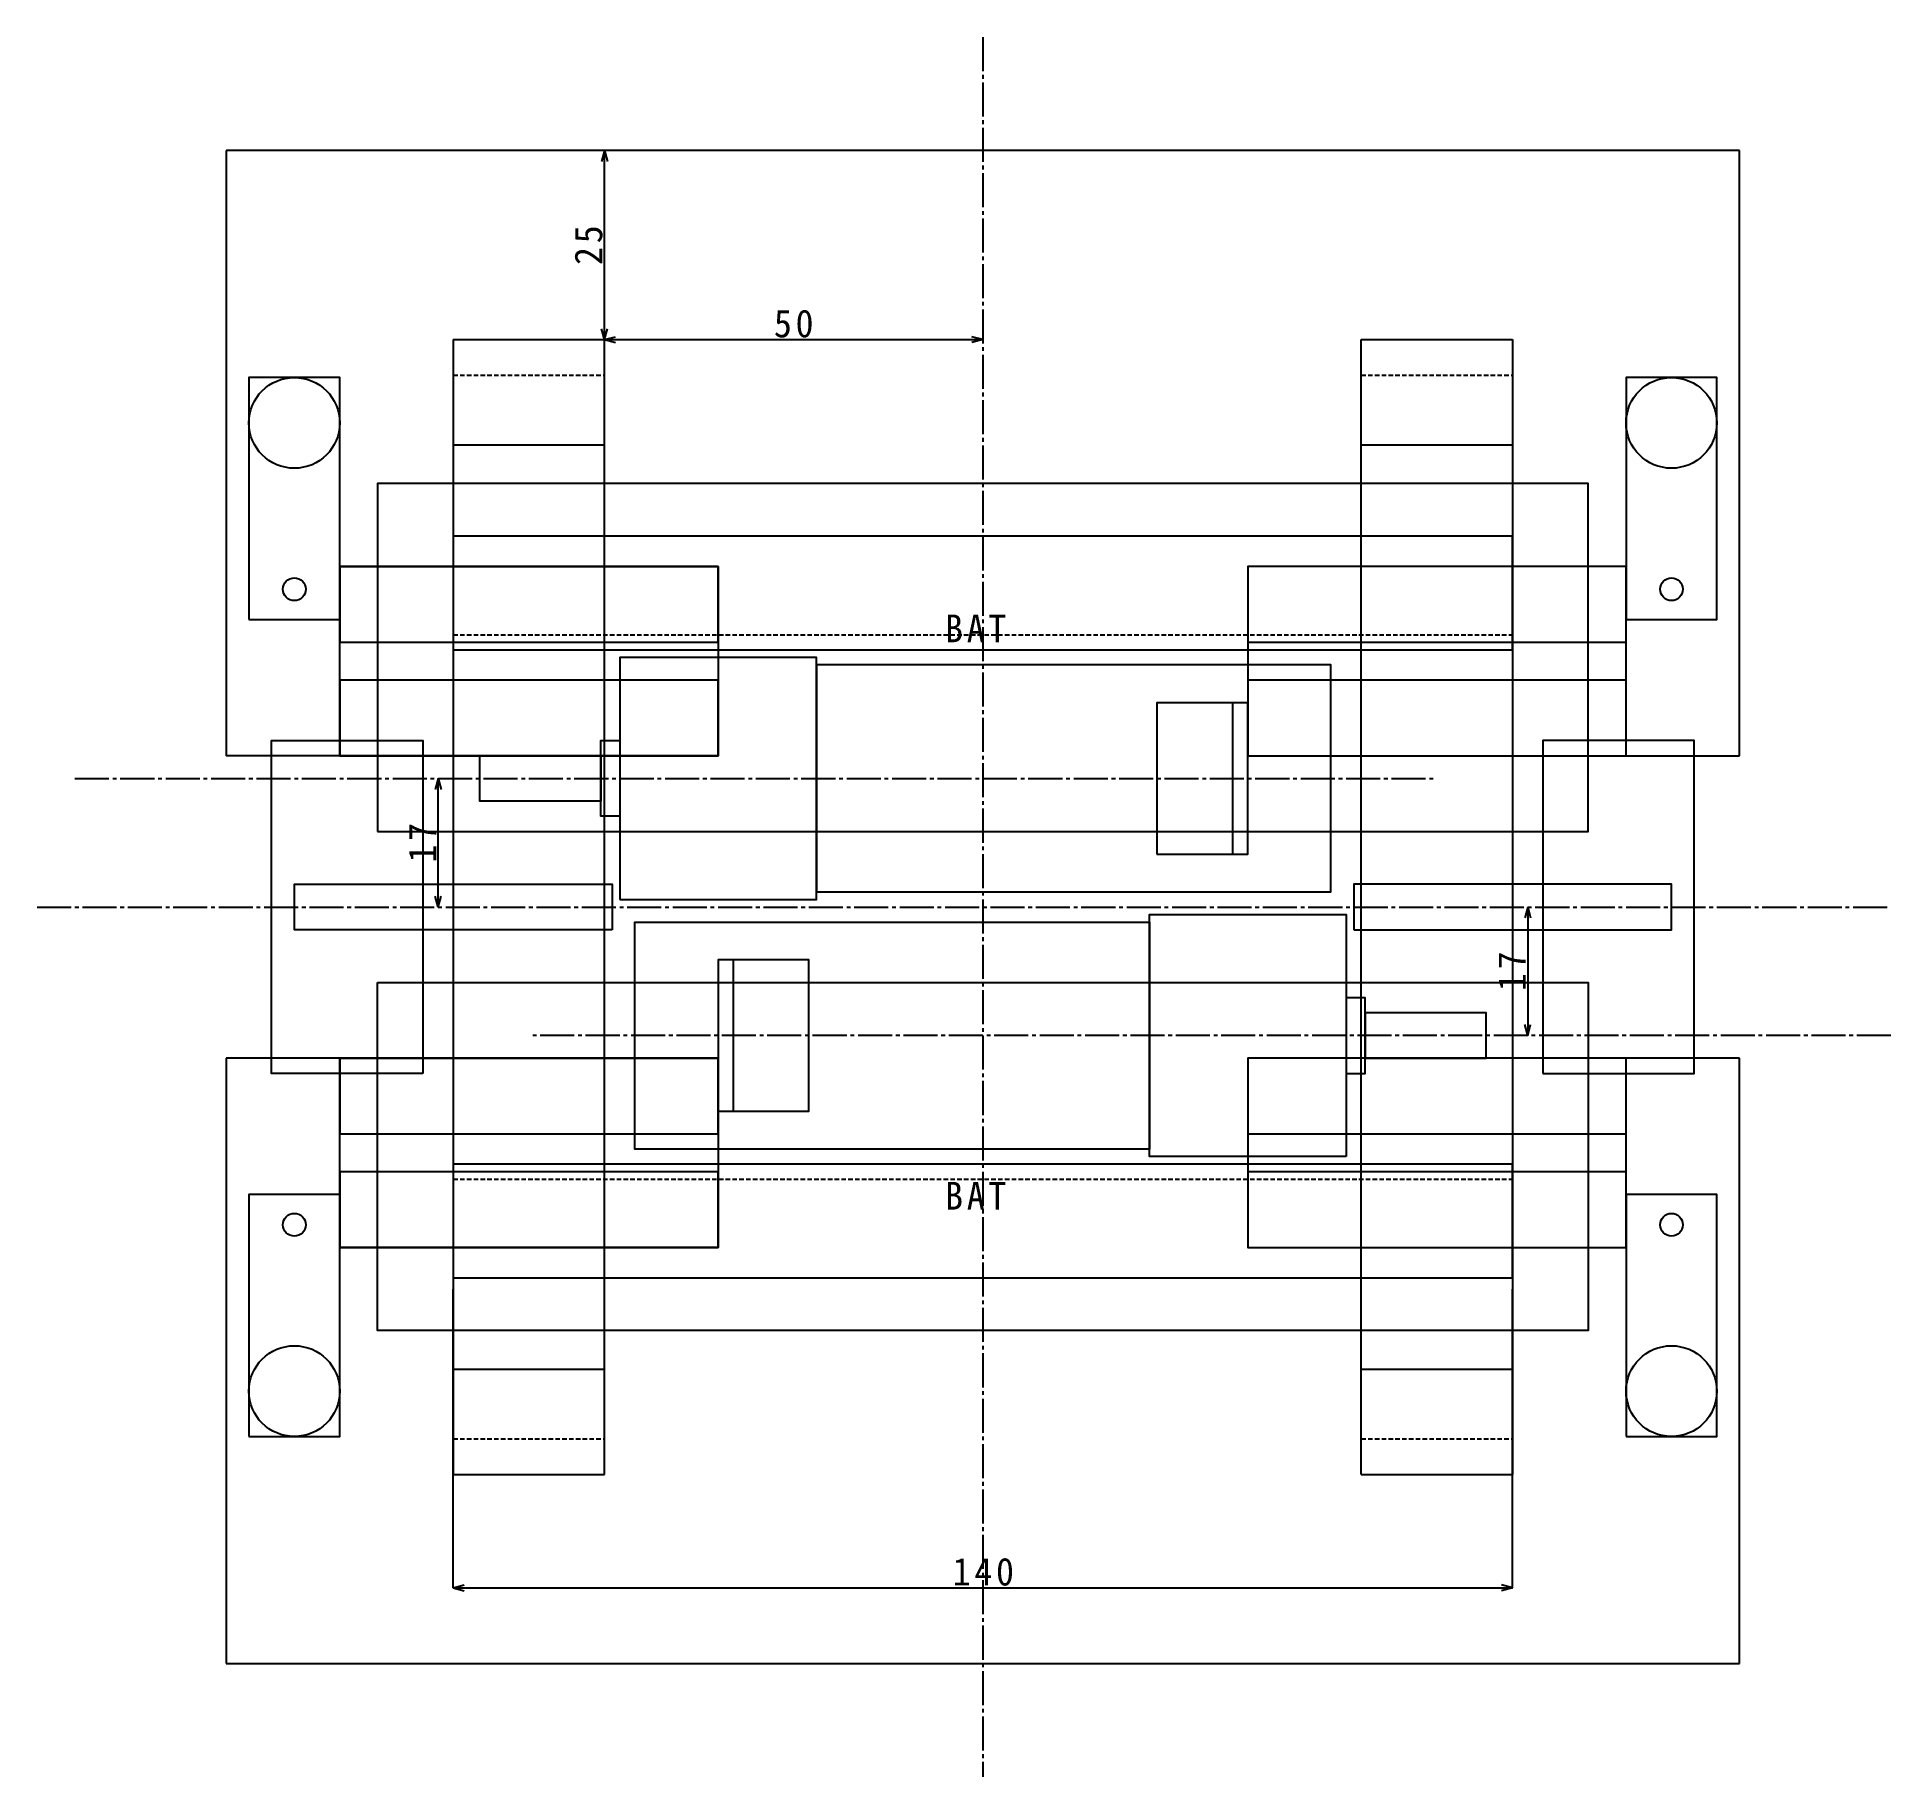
# Model space of a CAD drawing. Units: millimetres at full size, sheet at 2:1. Extents: x -120 to 125, y -115 to 115.
import ezdxf

# ---------------------------------------------------------------- set-up
doc = ezdxf.new("R2010")
doc.units = ezdxf.units.MM
doc.header["$LTSCALE"] = 0.5
doc.linetypes.add('CHAIN2', pattern=[12, 9, -1, 1, -1])
doc.linetypes.add('DASHED1', pattern=[1.8, 1.2, -0.6])
for name, color, linetype in [('0-0_0', 2, 'Continuous'), ('0-1_PV', 7, 'Continuous'), ('0-2_SCDATA', 6, 'CHAIN2'), ('0-3', 7, 'Continuous'), ('0-4', 7, 'Continuous'), ('0-6', 7, 'Continuous'), ('0-7', 7, 'Continuous'), ('0-F', 4, 'Continuous')]:
    doc.layers.add(name, color=color, linetype=linetype)
doc.styles.add('ＭＳ ゴシック', font='')
doc.styles.get('ＭＳ ゴシック').set_extended_font_data('MS Gothic')

msp = doc.modelspace()

# ---------------------------------------------------------------- linework, layer by layer
at = {"layer": '0-0_0'}
for points in [[(-80, 35), (-30, 35), (-30, 45), (-80, 45)], [(40, 35), (90, 35), (90, 45), (40, 45)], [(-80, 20), (-30, 20), (-30, 30), (-80, 30)], [(40, 20), (90, 20), (90, 30), (40, 30)], [(-80, -30), (-30, -30), (-30, -20), (-80, -20)], [(40, -30), (90, -30), (90, -20), (40, -20)], [(-80, -45), (-30, -45), (-30, -35), (-80, -35)], [(40, -45), (90, -45), (90, -35), (40, -35)]]:
    msp.add_lwpolyline(points, close=True, dxfattribs=at)
at = {"layer": '0-1_PV'}
for p, q in [((105, 100), (-95, 100)), ((-95, 100), (-95, 20)), ((105, 20), (105, 100)), ((38, 27), (38, 7)), ((-65, 20), (-95, 20)), ((75, 20), (105, 20)), ((-28, -7), (-28, -27)), ((-65, -20), (-95, -20)), ((-95, -20), (-95, -100)), ((105, -20), (75, -20)), ((105, -100), (105, -20)), ((-95, -100), (105, -100))]:
    msp.add_line(p, q, dxfattribs=at)
for points in [[(-92, 38), (-80, 38), (-80, 70), (-92, 70)], [(90, 38), (102, 38), (102, 70), (90, 70)], [(-80, 45), (-30, 45), (-30, 20), (-80, 20)], [(90, 45), (40, 45), (40, 20), (90, 20)], [(28, 7), (40, 7), (40, 27), (28, 27)], [(-30, -27), (-18, -27), (-18, -7), (-30, -7)], [(-80, -20), (-30, -20), (-30, -45), (-80, -45)], [(90, -20), (40, -20), (40, -45), (90, -45)], [(-92, -70), (-80, -70), (-80, -38), (-92, -38)], [(90, -70), (102, -70), (102, -38), (90, -38)]]:
    msp.add_lwpolyline(points, close=True, dxfattribs=at)
for centre, radius in [((-86, 64), 6), ((96, 64), 6), ((-86, 42), 1.5), ((96, 42), 1.5), ((-86, -42), 1.5), ((96, -42), 1.5), ((-86, -64), 6), ((96, -64), 6)]:
    msp.add_circle(centre, radius, dxfattribs=at)
at = {"layer": '0-2_SCDATA'}
for p, q in [((5, 115), (5, -115)), ((-120, 0), (125, 0))]:
    msp.add_line(p, q, dxfattribs=at)
at = {"layer": '0-3'}
for p, q in [((-65, 75), (-65, -75)), ((-65, 75), (-45, 75)), ((-45, -75), (-45, 75)), ((55, -75), (55, 75)), ((55, 75), (75, 75)), ((75, 75), (75, -75)), ((-65, 61.09), (-45, 61.09)), ((55, 61.09), (75, 61.09)), ((-65, -61.09), (-45, -61.09)), ((55, -61.09), (75, -61.09)), ((-65, -75), (-45, -75)), ((55, -75), (75, -75))]:
    msp.add_line(p, q, dxfattribs=at)
at = {"layer": '0-3', "linetype": 'DASHED1'}
for p, q in [((-65, 70.29), (-45, 70.29)), ((55, 70.29), (75, 70.29)), ((-65, -70.29), (-45, -70.29)), ((55, -70.29), (75, -70.29))]:
    msp.add_line(p, q, dxfattribs=at)
at = {"layer": '0-3'}
for points in [[(-43, 1), (-17, 1), (-17, 33), (-43, 33)], [(-17, 2), (51, 2), (51, 32), (-17, 32)], [(-69, -22), (-89, -22), (-89, 22), (-69, 22)], [(-45.5, 14), (-61.5, 14), (-61.5, 20), (-45.5, 20)], [(-43, 12), (-45.5, 12), (-45.5, 22), (-43, 22)], [(79, -22), (99, -22), (99, 22), (79, 22)], [(27, -32), (-41, -32), (-41, -2), (27, -2)], [(53, -33), (27, -33), (27, -1), (53, -1)], [(53, -22), (55.5, -22), (55.5, -12), (53, -12)], [(55.5, -20), (71.5, -20), (71.5, -14), (55.5, -14)]]:
    msp.add_lwpolyline(points, close=True, dxfattribs=at)
at = {"layer": '0-4'}
for points in [[(-44, -3), (-86, -3), (-86, 3), (-44, 3)], [(54, -3), (96, -3), (96, 3), (54, 3)]]:
    msp.add_lwpolyline(points, close=True, dxfattribs=at)
at = {"layer": '0-6', "linetype": 'DASHED1'}
for p, q in [((-65, 36), (75, 36)), ((-65, -36), (75, -36))]:
    msp.add_line(p, q, dxfattribs=at)
at = {"layer": '0-6'}
for points in [[(-65, 34), (75, 34), (75, 49), (-65, 49)], [(75, -34), (-65, -34), (-65, -49), (75, -49)]]:
    msp.add_lwpolyline(points, close=True, dxfattribs=at)
at = {"layer": '0-7'}
for points in [[(-75, 10), (85, 10), (85, 56), (-75, 56)], [(-75, -10), (85, -10), (85, -56), (-75, -56)]]:
    msp.add_lwpolyline(points, close=True, dxfattribs=at)
at = {"layer": '0-F'}
for p, q in [((-45, 100), (-45.3882, 98.5511)), ((-45, 75), (-45, 100)), ((-45, 100), (-44.6118, 98.5511)), ((-45, 75), (-45.3882, 76.4489)), ((-45, 75), (-44.6118, 76.4489)), ((-45, 75), (-43.5511, 75.3882)), ((-45, 75), (5, 75)), ((-45, 75), (-43.5511, 74.6118)), ((5, 75), (3.5511, 75.3882)), ((5, 75), (3.5511, 74.6118)), ((-67, 17), (-67.3882, 15.5511)), ((-67, 0), (-67, 17)), ((-67, 17), (-66.6118, 15.5511)), ((-67, 0), (-67.3882, 1.4489)), ((-67, 0), (-66.6118, 1.4489)), ((77, 0), (76.6118, -1.4489)), ((77, 0), (77, -17)), ((77, 0), (77.3882, -1.4489)), ((77, -17), (76.6118, -15.5511)), ((77, -17), (77.3882, -15.5511)), ((-65, -90), (-65, -50.5)), ((75, -90), (75, -50.5)), ((-65, -90), (-63.5511, -89.6118)), ((-65, -90), (75, -90)), ((-65, -90), (-63.5511, -90.3882)), ((75, -90), (73.5511, -89.6118)), ((75, -90), (73.5511, -90.3882))]:
    msp.add_line(p, q, dxfattribs=at)
at = {"layer": '0-F', "linetype": 'CHAIN2'}
for p, q in [((-115, 17), (65, 17)), ((125, -17), (-55, -17))]:
    msp.add_line(p, q, dxfattribs=at)

# ---------------------------------------------------------------- texts
at = {"layer": '0-7', "color": 6, "char_height": 3.666, "attachment_point": 7, "style": 'ＭＳ ゴシック'}
for insert in [(0, 35), (0, -40)]:
    msp.add_mtext('\\T1.21;\\W0.95;BAT', dxfattribs=dict(at, insert=insert))
at = {"layer": '0-F', "color": 6, "char_height": 3.666, "attachment_point": 7, "rotation": 90, "style": 'ＭＳ ゴシック'}
for s, insert in [('\\T1.21;\\W0.95;25', (-45.25, 84.875)), ('\\T1.21;\\W0.95;17', (-67.25, 5.875)), ('\\T1.21;\\W0.95;17', (76.75, -11.125))]:
    msp.add_mtext(s, dxfattribs=dict(at, insert=insert))
at = {"layer": '0-F', "color": 6, "char_height": 3.666, "attachment_point": 7, "style": 'ＭＳ ゴシック'}
for s, insert in [('\\T1.21;\\W0.95;50', (-22.625, 75.25)), ('\\T1.21;\\W0.95;140', (1, -89.75))]:
    msp.add_mtext(s, dxfattribs=dict(at, insert=insert))

doc.saveas('drawing.dxf')
